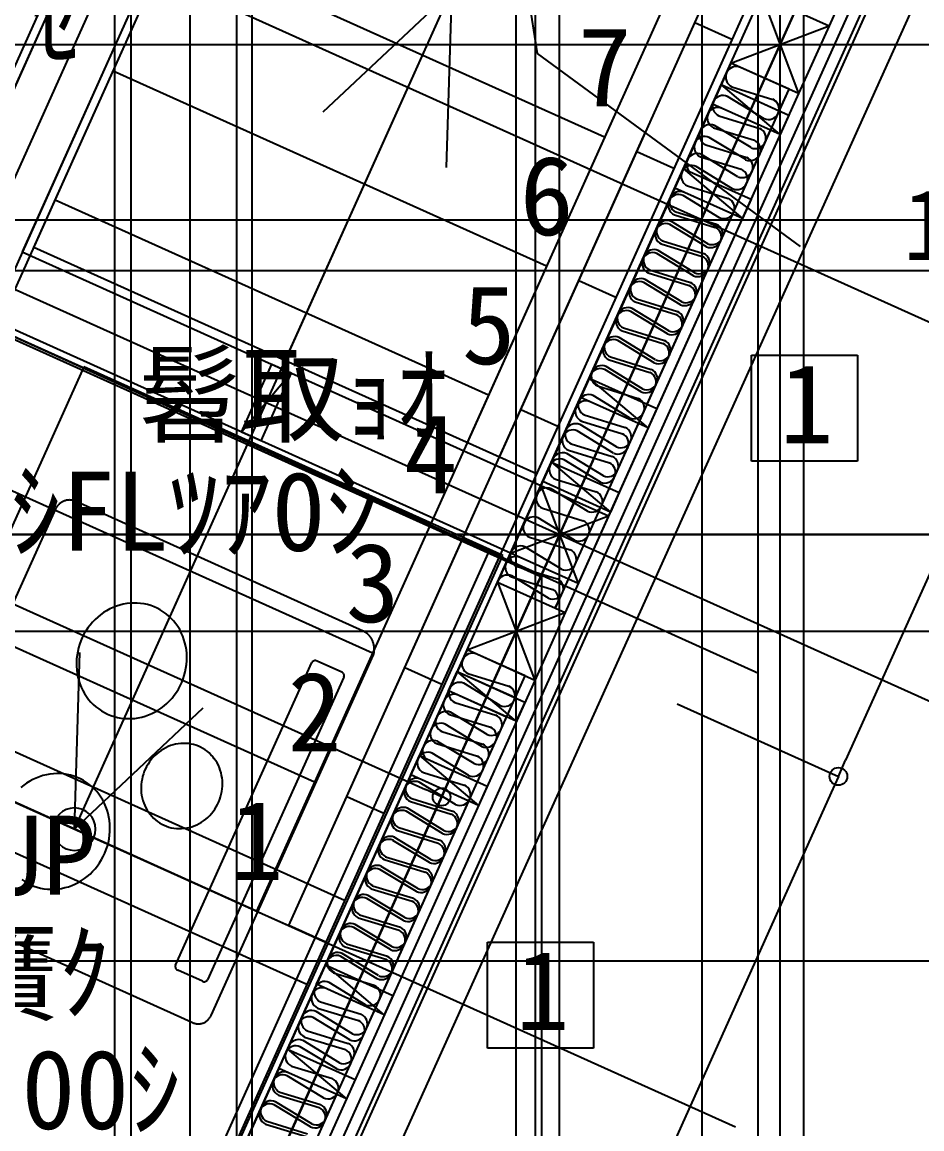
# Model space of a CAD drawing. Header units: metres. Extents: x 10908 to 27249, y 7268 to 22901.
# Drawn here: x 19997 to 21270, y 11873 to 13438 of the extents above; entities that cross this region are included whole.
import ezdxf

# ---------------------------------------------------------------- set-up
doc = ezdxf.new("R2010")
doc.units = ezdxf.units.M

msp = doc.modelspace()

# ---------------------------------------------------------------- linework, layer by layer
at = {"layer": '繝繝ｼ繧ｿ 001_1F'}
for p, q in [((20128.1, 13232), (20128.1, 21590)), ((18710.5, 8165), (23230.6, 18209.7)), ((19025.7, 11083.1), (21884.1, 17435.1)), ((19872.5, 13647.8), (21478, 12925.3)), ((21514.9, 13178.7), (21162, 12394.4)), ((21514.9, 13178.7), (21162, 12394.4)), ((19776.1, 13087.9), (21038.8, 12517.7)), ((19783.3, 12705.8), (20567.6, 12352.9)), ((20731.6, 12656.4), (20731.6, 7735)), ((19400.6, 12598.6), (21006.1, 11876.2)), ((20693, 12570.6), (20590.4, 12342.6)), ((20693, 12570.6), (20693, 12570.6)), ((20923.8, 12474.2), (21151.7, 12371.6)), ((20923.8, 12474.2), (20923.8, 12474.2)), ((20923.8, 12474.2), (20923.8, 12474.2)), ((20923.8, 12474.2), (20923.8, 12474.2)), ((20923.8, 12474.2), (21151.7, 12371.6)), ((20923.8, 12474.2), (20923.8, 12474.2)), ((21151.7, 12371.6), (21162, 12394.4)), ((21151.7, 12371.6), (21162, 12394.4)), ((21151.7, 12371.6), (21141.5, 12348.8)), ((21151.7, 12371.6), (21141.5, 12348.8)), ((21151.7, 12371.6), (21151.7, 12371.6)), ((21151.7, 12371.6), (21151.7, 12371.6)), ((20590.4, 12342.6), (20567.6, 12352.9)), ((21141.5, 12348.8), (20788.6, 11564.6)), ((21141.5, 12348.8), (20788.6, 11564.6)), ((20590.4, 12342.6), (20590.4, 12342.6)), ((26390, 12110.3), (20020, 12110.3))]:
    msp.add_line(p, q, dxfattribs=at)
for centre in [(21151.7, 12371.6), (21151.7, 12371.6), (21151.7, 12371.6), (21151.7, 12371.6), (20590.4, 12342.6)]:
    msp.add_circle(centre, 12.5, dxfattribs=at)
at = {"layer": '繝繝ｼ繧ｿ 001_2F'}
for p, q in [((18841.9, 8457.1), (23230.6, 18209.7)), ((19756.7, 12707.6), (21884.1, 17435.1)), ((21514.9, 13178.7), (21162, 12394.4)), ((19777.3, 13154.6), (21573.3, 12346.4)), ((19841.5, 13054.4), (20730.7, 12654.3)), ((20757.3, 9996.8), (20757.3, 13035.1)), ((26319.4, 12713.6), (11602.5, 12713.6)), ((19783.3, 12705.8), (20567.6, 12352.9)), ((20693, 12570.6), (20590.4, 12342.6)), ((20693, 12570.6), (20693, 12570.6)), ((20923.8, 12474.2), (20923.8, 12474.2)), ((20923.8, 12474.2), (21151.7, 12371.6)), ((20923.8, 12474.2), (20923.8, 12474.2)), ((21151.7, 12371.6), (21162, 12394.4)), ((21151.7, 12371.6), (21141.5, 12348.8)), ((21151.7, 12371.6), (21151.7, 12371.6)), ((20590.4, 12342.6), (20567.6, 12352.9)), ((21141.5, 12348.8), (20788.6, 11564.6)), ((20590.4, 12342.6), (20590.4, 12342.6))]:
    msp.add_line(p, q, dxfattribs=at)
for centre in [(21151.7, 12371.6), (21151.7, 12371.6), (20590.4, 12342.6)]:
    msp.add_circle(centre, 12.5, dxfattribs=at)
at = {"layer": '繝繝ｼ繧ｿ 001_R'}
msp.add_line((22724.7, 17085.6), (19772.5, 10525), dxfattribs=at)
at = {"layer": '繧ｫ繧ｿ繝ｭ繧ｰ驛ｨ蜩(蜴ｨ謌ｿ險ｭ蛯)_2F'}
for p, q in [((20084.4, 12951), (19159.6, 10899.9)), ((20677, 12683.8), (20084.4, 12951)), ((20047.9, 12755.4), (20047.2, 12754.6)), ((20048.7, 12756.1), (20047.9, 12755.4)), ((20049.5, 12756.9), (20048.7, 12756.1)), ((20050.3, 12757.5), (20049.5, 12756.9)), ((20051.1, 12758.2), (20050.3, 12757.5)), ((20052, 12758.8), (20051.1, 12758.2)), ((20052.9, 12759.3), (20052, 12758.8)), ((20053.8, 12759.9), (20052.9, 12759.3)), ((20054.8, 12760.3), (20053.8, 12759.9)), ((20055.7, 12760.8), (20054.8, 12760.3)), ((20056.7, 12761.1), (20055.7, 12760.8)), ((20057.7, 12761.5), (20056.7, 12761.1)), ((20058.7, 12761.8), (20057.7, 12761.5)), ((20059.7, 12762), (20058.7, 12761.8)), ((20060.7, 12762.2), (20059.7, 12762)), ((20061.7, 12762.3), (20060.7, 12762.2)), ((20062.8, 12762.4), (20061.7, 12762.3)), ((20063.8, 12762.5), (20062.8, 12762.4)), ((20064.8, 12762.4), (20063.8, 12762.5)), ((20065.8, 12762.4), (20064.8, 12762.4)), ((20066.8, 12762.3), (20065.8, 12762.4)), ((20067.9, 12762.1), (20066.8, 12762.3)), ((20068.8, 12761.9), (20067.9, 12762.1)), ((20069.8, 12761.7), (20068.8, 12761.9)), ((20070.8, 12761.4), (20069.8, 12761.7)), ((20071.7, 12761), (20070.8, 12761.4)), ((20072.7, 12760.6), (20071.7, 12761)), ((20073.6, 12760.2), (20072.7, 12760.6)), ((20074.5, 12759.7), (20073.6, 12760.2)), ((20479.2, 12577.2), (20074.5, 12759.7)), ((20044, 12750.2), (19813.3, 12238.4)), ((20044.6, 12751.1), (20044, 12750.2)), ((20045.2, 12752), (20044.6, 12751.1)), ((20045.8, 12752.9), (20045.2, 12752)), ((20046.5, 12753.8), (20045.8, 12752.9)), ((20047.2, 12754.6), (20046.5, 12753.8)), ((19734.6, 10640.8), (20658.7, 12692.1)), ((19752.2, 10632.7), (20677, 12683.8)), ((20135.1, 12613.9), (20130.3, 12612.4)), ((20140, 12615.1), (20135.1, 12613.9)), ((20144.9, 12616), (20140, 12615.1)), ((20149.8, 12616.6), (20144.9, 12616)), ((20154.8, 12616.8), (20149.8, 12616.6)), ((20159.7, 12616.7), (20154.8, 12616.8)), ((20164.6, 12616.3), (20159.7, 12616.7)), ((20169.5, 12615.6), (20164.6, 12616.3)), ((20174.3, 12614.5), (20169.5, 12615.6)), ((20179, 12613.1), (20174.3, 12614.5)), ((20107.9, 12600.2), (20103.9, 12596.9)), ((20112.1, 12603.2), (20107.9, 12600.2)), ((20116.4, 12605.9), (20112.1, 12603.2)), ((20120.9, 12608.4), (20116.4, 12605.9)), ((20125.6, 12610.5), (20120.9, 12608.4)), ((20130.3, 12612.4), (20125.6, 12610.5)), ((20183.6, 12611.4), (20179, 12613.1)), ((20188.1, 12609.4), (20183.6, 12611.4)), ((20192.4, 12607.1), (20188.1, 12609.4)), ((20196.5, 12604.5), (20192.4, 12607.1)), ((20200.5, 12601.6), (20196.5, 12604.5)), ((20204.3, 12598.4), (20200.5, 12601.6)), ((20207.9, 12595), (20204.3, 12598.4)), ((20093.1, 12585.7), (20089.9, 12581.5)), ((20096.5, 12589.7), (20093.1, 12585.7)), ((20100.1, 12593.4), (20096.5, 12589.7)), ((20103.9, 12596.9), (20100.1, 12593.4)), ((20211.2, 12591.4), (20207.9, 12595)), ((20214.3, 12587.5), (20211.2, 12591.4)), ((20217.2, 12583.4), (20214.3, 12587.5)), ((20219.8, 12579.2), (20217.2, 12583.4)), ((20082, 12568), (20080, 12563.1)), ((20084.4, 12572.6), (20082, 12568)), ((20087, 12577.2), (20084.4, 12572.6)), ((20089.9, 12581.5), (20087, 12577.2)), ((20222.1, 12574.7), (20219.8, 12579.2)), ((20224.1, 12570.1), (20222.1, 12574.7)), ((20225.9, 12565.3), (20224.1, 12570.1)), ((20480.1, 12576.8), (20479.2, 12577.2)), ((20481, 12576.3), (20480.1, 12576.8)), ((20481.8, 12575.8), (20481, 12576.3)), ((20482.7, 12575.3), (20481.8, 12575.8)), ((20483.5, 12574.7), (20482.7, 12575.3)), ((20484.3, 12574.1), (20483.5, 12574.7)), ((20485.1, 12573.5), (20484.3, 12574.1)), ((20485.9, 12572.8), (20485.1, 12573.5)), ((20486.6, 12572.2), (20485.9, 12572.8)), ((20487.3, 12571.4), (20486.6, 12572.2)), ((20488, 12570.7), (20487.3, 12571.4)), ((20488.7, 12569.9), (20488, 12570.7)), ((20489.3, 12569.1), (20488.7, 12569.9)), ((20489.9, 12568.3), (20489.3, 12569.1)), ((20490.5, 12567.5), (20489.9, 12568.3)), ((20491, 12566.6), (20490.5, 12567.5)), ((20076.7, 12553.2), (20075.5, 12548.1)), ((20078.2, 12558.2), (20076.7, 12553.2)), ((20080, 12563.1), (20078.2, 12558.2)), ((20227.3, 12560.4), (20225.9, 12565.3)), ((20228.4, 12555.5), (20227.3, 12560.4)), ((20229.3, 12550.4), (20228.4, 12555.5)), ((20491.5, 12565.7), (20491, 12566.6)), ((20492, 12564.8), (20491.5, 12565.7)), ((20492.5, 12563.9), (20492, 12564.8)), ((20492.9, 12562.9), (20492.5, 12563.9)), ((20493.3, 12562), (20492.9, 12562.9)), ((20493.6, 12561), (20493.3, 12562)), ((20493.9, 12560), (20493.6, 12561)), ((20494.2, 12559), (20493.9, 12560)), ((20494.5, 12558), (20494.2, 12559)), ((20494.7, 12557), (20494.5, 12558)), ((20494.8, 12555.9), (20494.7, 12557)), ((20495, 12554.9), (20494.8, 12555.9)), ((20495.1, 12553.9), (20495, 12554.9)), ((20495.2, 12552.8), (20495.1, 12553.9)), ((20495.2, 12551.7), (20495.2, 12552.8)), ((20495.2, 12550.7), (20495.2, 12551.7)), ((20074, 12537.8), (20073.7, 12532.6)), ((20074.6, 12543), (20074, 12537.8)), ((20075.5, 12548.1), (20074.6, 12543)), ((20229.8, 12545.3), (20229.3, 12550.4)), ((20230, 12540.1), (20229.8, 12545.3)), ((20229.9, 12534.9), (20230, 12540.1)), ((20264.4, 12033.6), (20494.2, 12543.3)), ((20494.2, 12543.3), (20494.4, 12544.3)), ((20494.4, 12544.3), (20494.6, 12545.4)), ((20494.6, 12545.4), (20494.8, 12546.4)), ((20494.8, 12546.4), (20495, 12547.5)), ((20495, 12547.5), (20495.1, 12548.6)), ((20495.1, 12548.6), (20495.2, 12549.6)), ((20495.2, 12549.6), (20495.2, 12550.7)), ((20073.7, 12532.6), (20073.8, 12527.4)), ((20073.8, 12527.4), (20074.1, 12522.3)), ((20074.1, 12522.3), (20074.8, 12517.2)), ((20213.8, 12104.6), (20406.8, 12532.6)), ((20227.7, 12519.4), (20228.7, 12524.6)), ((20228.7, 12524.6), (20229.5, 12529.7)), ((20229.5, 12529.7), (20229.9, 12534.9)), ((20407.4, 12533.5), (20406.8, 12532.6)), ((20408.2, 12534.2), (20407.4, 12533.5)), ((20409.1, 12534.8), (20408.2, 12534.2)), ((20410.1, 12535.2), (20409.1, 12534.8)), ((20411.1, 12535.4), (20410.1, 12535.2)), ((20412.1, 12535.4), (20411.1, 12535.4)), ((20413.1, 12535.2), (20412.1, 12535.4)), ((20414.1, 12534.8), (20413.1, 12535.2)), ((20449, 12519), (20414.1, 12534.8)), ((20074.8, 12517.2), (20075.8, 12512.1)), ((20075.8, 12512.1), (20077.1, 12507.2)), ((20077.1, 12507.2), (20078.7, 12502.4)), ((20220.5, 12499.8), (20222.8, 12504.5)), ((20222.8, 12504.5), (20224.7, 12509.4)), ((20224.7, 12509.4), (20226.3, 12514.4)), ((20226.3, 12514.4), (20227.7, 12519.4)), ((20452.2, 12512.1), (20259.2, 12084.1)), ((20450, 12518.6), (20449, 12519)), ((20450.8, 12518), (20450, 12518.6)), ((20451.5, 12517.2), (20450.8, 12518)), ((20452, 12516.3), (20451.5, 12517.2)), ((20452.3, 12515.3), (20452, 12516.3)), ((20452.2, 12512.1), (20452.4, 12513.2)), ((20452.5, 12514.3), (20452.3, 12515.3)), ((20452.4, 12513.2), (20452.5, 12514.3)), ((20078.7, 12502.4), (20080.6, 12497.7)), ((20080.6, 12497.7), (20082.8, 12493.1)), ((20082.8, 12493.1), (20085.2, 12488.8)), ((20085.2, 12488.8), (20087.9, 12484.6)), ((20212.2, 12486.4), (20215.3, 12490.7)), ((20215.3, 12490.7), (20218, 12495.2)), ((20218, 12495.2), (20220.5, 12499.8)), ((20087.9, 12484.6), (20090.9, 12480.6)), ((20090.9, 12480.6), (20094.1, 12476.8)), ((20094.1, 12476.8), (20097.6, 12473.3)), ((20097.6, 12473.3), (20101.3, 12470)), ((20197.8, 12471.5), (20201.7, 12474.9)), ((20201.7, 12474.9), (20205.5, 12478.5)), ((20205.5, 12478.5), (20209, 12482.4)), ((20209, 12482.4), (20212.2, 12486.4)), ((20101.3, 12470), (20105.2, 12467)), ((20105.2, 12467), (20109.2, 12464.3)), ((20109.2, 12464.3), (20113.5, 12461.8)), ((20113.5, 12461.8), (20117.9, 12459.6)), ((20117.9, 12459.6), (20122.4, 12457.8)), ((20122.4, 12457.8), (20127, 12456.2)), ((20171, 12456.9), (20175.8, 12458.6)), ((20175.8, 12458.6), (20180.5, 12460.6)), ((20180.5, 12460.6), (20185, 12462.9)), ((20185, 12462.9), (20189.5, 12465.5)), ((20189.5, 12465.5), (20193.7, 12468.3)), ((20193.7, 12468.3), (20197.8, 12471.5)), ((20127, 12456.2), (20131.8, 12455)), ((20131.8, 12455), (20136.6, 12454.1)), ((20136.6, 12454.1), (20141.5, 12453.5)), ((20141.5, 12453.5), (20146.5, 12453.3)), ((20146.5, 12453.3), (20151.4, 12453.3)), ((20151.4, 12453.3), (20156.4, 12453.7)), ((20156.4, 12453.7), (20161.3, 12454.5)), ((20161.3, 12454.5), (20166.2, 12455.5)), ((20166.2, 12455.5), (20171, 12456.9)), ((20200, 12412.1), (20196.7, 12410.3)), ((20203.4, 12413.7), (20200, 12412.1)), ((20206.9, 12415.1), (20203.4, 12413.7)), ((20210.4, 12416.2), (20206.9, 12415.1)), ((20214, 12417.1), (20210.4, 12416.2)), ((20217.6, 12417.7), (20214, 12417.1)), ((20221.3, 12418.2), (20217.6, 12417.7)), ((20224.9, 12418.3), (20221.3, 12418.2)), ((20228.6, 12418.3), (20224.9, 12418.3)), ((20232.2, 12418), (20228.6, 12418.3)), ((20235.8, 12417.4), (20232.2, 12418)), ((20239.3, 12416.6), (20235.8, 12417.4)), ((20242.8, 12415.6), (20239.3, 12416.6)), ((20246.2, 12414.3), (20242.8, 12415.6)), ((20249.5, 12412.8), (20246.2, 12414.3)), ((20252.6, 12411.1), (20249.5, 12412.8)), ((20255.7, 12409.2), (20252.6, 12411.1)), ((20179.5, 12395.4), (20177.2, 12392.3)), ((20182, 12398.3), (20179.5, 12395.4)), ((20184.6, 12401.1), (20182, 12398.3)), ((20187.4, 12403.7), (20184.6, 12401.1)), ((20190.4, 12406.1), (20187.4, 12403.7)), ((20193.5, 12408.3), (20190.4, 12406.1)), ((20196.7, 12410.3), (20193.5, 12408.3)), ((20258.6, 12407.1), (20255.7, 12409.2)), ((20261.4, 12404.8), (20258.6, 12407.1)), ((20264, 12402.3), (20261.4, 12404.8)), ((20266.5, 12399.6), (20264, 12402.3)), ((20268.8, 12396.7), (20266.5, 12399.6)), ((20270.9, 12393.7), (20268.8, 12396.7)), ((20171.3, 12382.3), (20169.8, 12378.8)), ((20173.1, 12385.8), (20171.3, 12382.3)), ((20175, 12389.1), (20173.1, 12385.8)), ((20177.2, 12392.3), (20175, 12389.1)), ((20272.8, 12390.6), (20270.9, 12393.7)), ((20274.5, 12387.3), (20272.8, 12390.6)), ((20276, 12383.9), (20274.5, 12387.3)), ((20277.3, 12380.4), (20276, 12383.9)), ((20278.4, 12376.8), (20277.3, 12380.4)), ((20007.7, 12364.7), (20003.3, 12362)), ((20012.2, 12367.1), (20007.7, 12364.7)), ((20016.8, 12369.3), (20012.2, 12367.1)), ((20021.5, 12371.1), (20016.8, 12369.3)), ((20026.3, 12372.7), (20021.5, 12371.1)), ((20031.2, 12373.9), (20026.3, 12372.7)), ((20036.1, 12374.8), (20031.2, 12373.9)), ((20041.1, 12375.3), (20036.1, 12374.8)), ((20046, 12375.6), (20041.1, 12375.3)), ((20051, 12375.5), (20046, 12375.6)), ((20055.9, 12375.1), (20051, 12375.5)), ((20060.7, 12374.3), (20055.9, 12375.1)), ((20065.5, 12373.2), (20060.7, 12374.3)), ((20070.2, 12371.9), (20065.5, 12373.2)), ((20074.8, 12370.1), (20070.2, 12371.9)), ((20079.3, 12368.1), (20074.8, 12370.1)), ((20083.6, 12365.8), (20079.3, 12368.1)), ((20087.8, 12363.2), (20083.6, 12365.8)), ((20165.8, 12363.9), (20165.4, 12360.1)), ((20166.5, 12367.7), (20165.8, 12363.9)), ((20167.4, 12371.4), (20166.5, 12367.7)), ((20168.5, 12375.1), (20167.4, 12371.4)), ((20169.8, 12378.8), (20168.5, 12375.1)), ((20279.2, 12373.1), (20278.4, 12376.8)), ((20279.8, 12369.4), (20279.2, 12373.1)), ((20280.2, 12365.6), (20279.8, 12369.4)), ((20280.4, 12361.8), (20280.2, 12365.6)), ((19999.1, 12359), (19995.1, 12355.7)), ((20003.3, 12362), (19999.1, 12359)), ((20091.7, 12360.3), (20087.8, 12363.2)), ((20095.5, 12357.2), (20091.7, 12360.3)), ((20099.1, 12353.8), (20095.5, 12357.2)), ((20102.4, 12350.1), (20099.1, 12353.8)), ((20105.5, 12346.3), (20102.4, 12350.1)), ((20165.4, 12360.1), (20165.2, 12356.3)), ((20165.2, 12356.3), (20165.2, 12352.4)), ((20165.2, 12352.4), (20165.5, 12348.6)), ((20165.5, 12348.6), (20166, 12344.9)), ((20278.7, 12346.6), (20279.4, 12350.3)), ((20279.4, 12350.3), (20280, 12354.1)), ((20280, 12354.1), (20280.3, 12358)), ((20280.3, 12358), (20280.4, 12361.8)), ((20108.4, 12342.2), (20105.5, 12346.3)), ((20111, 12337.9), (20108.4, 12342.2)), ((20113.3, 12333.4), (20111, 12337.9)), ((20115.3, 12328.8), (20113.3, 12333.4)), ((20166, 12344.9), (20166.7, 12341.2)), ((20166.7, 12341.2), (20167.7, 12337.5)), ((20167.7, 12337.5), (20168.9, 12334)), ((20168.9, 12334), (20170.3, 12330.5)), ((20273.4, 12332.1), (20275, 12335.6)), ((20275, 12335.6), (20276.4, 12339.2)), ((20276.4, 12339.2), (20277.7, 12342.8)), ((20277.7, 12342.8), (20278.7, 12346.6)), ((20117.1, 12324.1), (20115.3, 12328.8)), ((20118.5, 12319.2), (20117.1, 12324.1)), ((20119.7, 12314.2), (20118.5, 12319.2)), ((20170.3, 12330.5), (20171.9, 12327.2)), ((20171.9, 12327.2), (20173.7, 12324)), ((20173.7, 12324), (20175.7, 12320.9)), ((20175.7, 12320.9), (20177.9, 12318)), ((20177.9, 12318), (20180.3, 12315.2)), ((20262.3, 12316.4), (20264.8, 12319.2)), ((20264.8, 12319.2), (20267.3, 12322.2)), ((20267.3, 12322.2), (20269.5, 12325.4)), ((20269.5, 12325.4), (20271.5, 12328.7)), ((20271.5, 12328.7), (20273.4, 12332.1)), ((20120.5, 12309.1), (20119.7, 12314.2)), ((20121, 12304), (20120.5, 12309.1)), ((20121.2, 12298.8), (20121, 12304)), ((20180.3, 12315.2), (20182.8, 12312.6)), ((20182.8, 12312.6), (20185.5, 12310.2)), ((20185.5, 12310.2), (20188.4, 12307.9)), ((20188.4, 12307.9), (20191.4, 12305.9)), ((20191.4, 12305.9), (20194.5, 12304.1)), ((20194.5, 12304.1), (20197.7, 12302.5)), ((20197.7, 12302.5), (20201.1, 12301.1)), ((20201.1, 12301.1), (20204.5, 12300)), ((20236.9, 12300.5), (20240.4, 12301.7)), ((20240.4, 12301.7), (20243.9, 12303.2)), ((20243.9, 12303.2), (20247.2, 12304.9)), ((20247.2, 12304.9), (20250.5, 12306.8)), ((20250.5, 12306.8), (20253.6, 12308.9)), ((20253.6, 12308.9), (20256.6, 12311.2)), ((20256.6, 12311.2), (20259.5, 12313.7)), ((20259.5, 12313.7), (20262.3, 12316.4)), ((20120, 12283.3), (20120.7, 12288.5)), ((20120.7, 12288.5), (20121.1, 12293.7)), ((20121.1, 12293.7), (20121.2, 12298.8)), ((20204.5, 12300), (20208, 12299.1)), ((20208, 12299.1), (20211.6, 12298.4)), ((20211.6, 12298.4), (20215.2, 12298)), ((20215.2, 12298), (20218.8, 12297.8)), ((20218.8, 12297.8), (20222.4, 12297.9)), ((20222.4, 12297.9), (20226.1, 12298.2)), ((20226.1, 12298.2), (20229.7, 12298.7)), ((20229.7, 12298.7), (20233.3, 12299.5)), ((20233.3, 12299.5), (20236.9, 12300.5)), ((20115.9, 12268.1), (20117.6, 12273.1)), ((20117.6, 12273.1), (20118.9, 12278.2)), ((20118.9, 12278.2), (20120, 12283.3)), ((20106.5, 12249.5), (20109.2, 12253.9)), ((20109.2, 12253.9), (20111.7, 12258.5)), ((20111.7, 12258.5), (20114, 12263.3)), ((20114, 12263.3), (20115.9, 12268.1)), ((20096.7, 12237.2), (20100.2, 12241.1)), ((20100.2, 12241.1), (20103.4, 12245.2)), ((20103.4, 12245.2), (20106.5, 12249.5)), ((19996.4, 12225.8), (20000.5, 12223)), ((20000.5, 12223), (20004.7, 12220.6)), ((20076.3, 12221.6), (20080.7, 12224.2)), ((20080.7, 12224.2), (20085, 12227.1)), ((20085, 12227.1), (20089.1, 12230.2)), ((20089.1, 12230.2), (20093, 12233.6)), ((20093, 12233.6), (20096.7, 12237.2)), ((19826.1, 12209.5), (20236.1, 12024.6)), ((20004.7, 12220.6), (20009.1, 12218.4)), ((20009.1, 12218.4), (20013.6, 12216.5)), ((20013.6, 12216.5), (20018.3, 12215)), ((20018.3, 12215), (20023, 12213.8)), ((20023, 12213.8), (20027.8, 12212.8)), ((20027.8, 12212.8), (20032.7, 12212.3)), ((20032.7, 12212.3), (20037.7, 12212)), ((20037.7, 12212), (20042.6, 12212.1)), ((20042.6, 12212.1), (20047.6, 12212.5)), ((20047.6, 12212.5), (20052.5, 12213.2)), ((20052.5, 12213.2), (20057.4, 12214.3)), ((20057.4, 12214.3), (20062.3, 12215.6)), ((20062.3, 12215.6), (20067, 12217.3)), ((20067, 12217.3), (20071.7, 12219.3)), ((20071.7, 12219.3), (20076.3, 12221.6)), ((20213.8, 12104.6), (20213.6, 12103.5)), ((20213.6, 12103.5), (20213.6, 12102.5)), ((20213.6, 12102.5), (20213.7, 12101.4)), ((20213.7, 12101.4), (20214.1, 12100.4)), ((20214.1, 12100.4), (20214.6, 12099.5)), ((20214.6, 12099.5), (20215.3, 12098.8)), ((20215.3, 12098.8), (20216.1, 12098.2)), ((20216.1, 12098.2), (20217, 12097.7)), ((20252, 12082), (20217, 12097.7)), ((20252, 12082), (20252.9, 12081.5)), ((20256, 12081.5), (20256.9, 12081.9)), ((20256.9, 12081.9), (20257.8, 12082.5)), ((20257.8, 12082.5), (20258.6, 12083.2)), ((20258.6, 12083.2), (20259.2, 12084.1)), ((20252.9, 12081.5), (20253.9, 12081.3)), ((20253.9, 12081.3), (20254.9, 12081.3)), ((20254.9, 12081.3), (20256, 12081.5)), ((20236.1, 12024.6), (20237, 12024.1)), ((20237, 12024.1), (20237.9, 12023.6)), ((20237.9, 12023.6), (20238.8, 12023.2)), ((20238.8, 12023.2), (20239.7, 12022.8)), ((20239.7, 12022.8), (20240.7, 12022.5)), ((20240.7, 12022.5), (20241.7, 12022.2)), ((20241.7, 12022.2), (20242.7, 12022)), ((20242.7, 12022), (20243.7, 12021.8)), ((20243.7, 12021.8), (20244.7, 12021.7)), ((20244.7, 12021.7), (20245.7, 12021.7)), ((20245.7, 12021.7), (20246.8, 12021.7)), ((20246.8, 12021.7), (20247.8, 12021.7)), ((20247.8, 12021.7), (20248.8, 12021.9)), ((20248.8, 12021.9), (20249.8, 12022)), ((20249.8, 12022), (20250.8, 12022.3)), ((20250.8, 12022.3), (20251.9, 12022.6)), ((20251.9, 12022.6), (20252.8, 12022.9)), ((20252.8, 12022.9), (20253.8, 12023.3)), ((20253.8, 12023.3), (20254.8, 12023.8)), ((20254.8, 12023.8), (20255.7, 12024.3)), ((20255.7, 12024.3), (20256.6, 12024.8)), ((20256.6, 12024.8), (20257.5, 12025.4)), ((20257.5, 12025.4), (20258.4, 12026.1)), ((20258.4, 12026.1), (20259.2, 12026.8)), ((20259.2, 12026.8), (20260, 12027.5)), ((20260, 12027.5), (20260.7, 12028.3)), ((20260.7, 12028.3), (20261.4, 12029.1)), ((20261.4, 12029.1), (20262.1, 12029.9)), ((20262.1, 12029.9), (20262.7, 12030.8)), ((20262.7, 12030.8), (20263.3, 12031.7)), ((20263.3, 12031.7), (20263.9, 12032.7)), ((20263.9, 12032.7), (20264.4, 12033.6))]:
    msp.add_line(p, q, dxfattribs=at)
at = {"layer": '蜀螢∽ｻ穂ｸ_1F'}
for p, q in [((21589.2, 14720.7), (20926, 13246.9)), ((20063.1, 13546.7), (19574.1, 12460.2)), ((19715.3, 12457.2), (20187.3, 13506.1)), ((20926, 13246.9), (20898.6, 13186)), ((20898.6, 13186), (20427.5, 12139)), ((20427.5, 12139), (20241.5, 11725.8))]:
    msp.add_line(p, q, dxfattribs=at)
at = {"layer": '蜀螢∽ｻ穂ｸ_2F'}
for p, q in [((20669.9, 14895.2), (19841.5, 13054.4)), ((21493.5, 14508), (20724.7, 12799.6)), ((20013.4, 13119.6), (20454, 14098.7)), ((20724.7, 12799.6), (20013.4, 13119.6)), ((19841.5, 13054.4), (20671.4, 12681)), ((20671.4, 12681), (20084, 11375.7))]:
    msp.add_line(p, q, dxfattribs=at)
at = {"layer": '螟門｣∽ｻ穂ｸ_1F'}
for p, q in [((20365.1, 11670.2), (21712.8, 14665.1)), ((20379.7, 11663.6), (21727.4, 14658.5))]:
    msp.add_line(p, q, dxfattribs=at)
at = {"layer": '螟門｣∽ｻ穂ｸ_2F'}
for p, q in [((20207.6, 11320.1), (21665.5, 14560.1)), ((20222.1, 11313.5), (21680.1, 14553.5))]:
    msp.add_line(p, q, dxfattribs=at)
at = {"layer": '螢_1F'}
for p, q in [((21469, 14167.1), (21138.6, 13433)), ((19733.1, 12783), (20058.6, 13506.4)), ((20154.4, 13463.4), (19828.9, 12739.9)), ((20669.4, 12646.2), (20999.8, 13380.3)), ((20973.7, 13322.4), (20986, 13349.8)), ((20986, 13349.8), (21081.8, 13306.7)), ((21069.5, 13279.3), (20986, 13349.8)), ((21095.5, 13337.3), (20765.2, 12603.2)), ((21069.5, 13279.3), (20973.7, 13322.4)), ((21081.8, 13306.7), (21069.5, 13279.3)), ((20787, 12907.5), (20799.3, 12934.8)), ((20799.3, 12934.8), (20895.1, 12891.8)), ((20882.8, 12864.4), (20799.3, 12934.8)), ((20882.8, 12864.4), (20787, 12907.5)), ((20895.1, 12891.8), (20882.8, 12864.4)), ((20296, 11816.4), (20626.4, 12550.5)), ((20600.3, 12492.6), (20612.6, 12519.9)), ((20612.6, 12519.9), (20708.3, 12476.8)), ((20696, 12449.5), (20612.6, 12519.9)), ((20453.2, 12196.2), (19741.9, 12516.3)), ((20722.1, 12507.4), (20391.8, 11773.3)), ((20696, 12449.5), (20600.3, 12492.6)), ((20708.3, 12476.8), (20696, 12449.5)), ((19702.3, 12391.6), (20399.9, 12077.7)), ((20413.6, 12077.6), (20425.9, 12105)), ((20425.9, 12105), (20521.6, 12061.9)), ((20509.3, 12034.6), (20425.9, 12105)), ((20509.3, 12034.6), (20413.6, 12077.6)), ((20521.6, 12061.9), (20509.3, 12034.6))]:
    msp.add_line(p, q, dxfattribs=at)
at = {"layer": '螢_2F'}
for p, q in [((21469, 14167.1), (21138.6, 13433)), ((19901.1, 13156.5), (20231.5, 13890.6)), ((20327.2, 13847.5), (19996.9, 13113.4)), ((20731, 12783), (20999.8, 13380.3)), ((21095.5, 13337.3), (20826.7, 12739.9)), ((20920.2, 13203.6), (20932.5, 13230.9)), ((20932.5, 13230.9), (21028.3, 13187.8)), ((20932.5, 13230.9), (21016, 13160.5)), ((21016, 13160.5), (20920.2, 13203.6)), ((21028.3, 13187.8), (21016, 13160.5)), ((19996.9, 13113.4), (20731, 12783)), ((20687.9, 12687.3), (19953.8, 13017.6)), ((20307.2, 12858.6), (20350.3, 12954.4)), ((20350.3, 12954.4), (20377.6, 12942.1)), ((20377.6, 12942.1), (20307.2, 12858.6)), ((20377.6, 12942.1), (20334.5, 12846.3)), ((20334.5, 12846.3), (20307.2, 12858.6)), ((20733.5, 12788.6), (20745.8, 12816)), ((20745.8, 12816), (20841.6, 12772.9)), ((20745.8, 12816), (20829.3, 12745.5)), ((20829.3, 12745.5), (20733.5, 12788.6)), ((20841.6, 12772.9), (20829.3, 12745.5)), ((20669.4, 12646.2), (20687.9, 12687.3)), ((20783.7, 12644.2), (20765.2, 12603.2)), ((20296, 11816.4), (20626.4, 12550.5)), ((20722.1, 12507.4), (20391.8, 11773.3)), ((20546.8, 12373.7), (20559.1, 12401.1)), ((20559.1, 12401.1), (20654.9, 12358)), ((20559.1, 12401.1), (20642.5, 12330.6)), ((20642.5, 12330.6), (20546.8, 12373.7)), ((20654.9, 12358), (20642.5, 12330.6)), ((20360.1, 11958.8), (20372.4, 11986.1)), ((20372.4, 11986.1), (20468.1, 11943)), ((20372.4, 11986.1), (20455.8, 11915.7)), ((20455.8, 11915.7), (20360.1, 11958.8)), ((20468.1, 11943), (20455.8, 11915.7))]:
    msp.add_line(p, q, dxfattribs=at)
at = {"layer": '譁ｭ辭ｱ譚_1F'}
for p, q in [((20999.8, 13380.3), (20986, 13349.8)), ((21081.9, 13343.4), (20999.8, 13380.3)), ((20986, 13349.8), (21068.1, 13312.8)), ((21001.2, 13346.8), (21058.9, 13329)), ((21068.1, 13312.8), (21081.9, 13343.4)), ((20973.7, 13322.4), (20799.3, 12934.8)), ((21055.8, 13285.5), (20973.7, 13322.4)), ((20975.1, 13288.9), (21032.9, 13271.1)), ((20881.4, 12897.9), (21055.8, 13285.5)), ((21020.6, 13243.8), (20968.9, 13275.2)), ((20956.6, 13247.9), (21014.4, 13230.1)), ((21002.1, 13202.7), (20950.5, 13234.2)), ((20983.6, 13161.7), (20932, 13193.2)), ((20938.2, 13206.8), (20995.9, 13189)), ((20919.7, 13165.8), (20977.5, 13148)), ((20965.2, 13120.7), (20913.5, 13152.1)), ((20901.2, 13124.8), (20959, 13107)), ((20946.7, 13079.6), (20895.1, 13111.1)), ((20882.8, 13083.7), (20940.5, 13065.9)), ((20928.2, 13038.6), (20876.6, 13070)), ((20864.3, 13042.7), (20922.1, 13024.9)), ((20909.8, 12997.5), (20858.1, 13029)), ((20845.8, 13001.6), (20903.6, 12983.9)), ((20891.3, 12956.5), (20839.7, 12988)), ((20827.4, 12960.6), (20885.1, 12942.8)), ((20872.8, 12915.5), (20821.2, 12946.9)), ((20799.3, 12934.8), (20881.4, 12897.9)), ((20787, 12907.5), (20669.4, 12646.2)), ((20869.1, 12870.6), (20787, 12907.5)), ((20751.5, 12609.3), (20869.1, 12870.6)), ((20788.4, 12874), (20846.2, 12856.2)), ((20833.8, 12828.8), (20782.2, 12860.3)), ((20769.9, 12832.9), (20827.7, 12815.2)), ((20815.4, 12787.8), (20763.7, 12819.3)), ((20751.4, 12791.9), (20809.2, 12774.1)), ((20796.9, 12746.8), (20745.3, 12778.2)), ((20733, 12750.9), (20790.8, 12733.1)), ((20778.5, 12705.7), (20726.8, 12737.2)), ((20714.5, 12709.8), (20772.3, 12692.1)), ((20760, 12664.7), (20708.3, 12696.2)), ((20696, 12668.8), (20753.8, 12651)), ((20669.4, 12646.2), (20751.5, 12609.3)), ((20741.5, 12623.7), (20689.9, 12655.1)), ((20626.4, 12550.5), (20612.6, 12519.9)), ((20708.4, 12513.6), (20626.4, 12550.5)), ((20612.6, 12519.9), (20694.7, 12483)), ((20627.7, 12517), (20685.5, 12499.2)), ((20694.7, 12483), (20708.4, 12513.6)), ((20600.3, 12492.6), (20425.9, 12105)), ((20682.4, 12455.6), (20600.3, 12492.6)), ((20601.7, 12459.1), (20659.4, 12441.3)), ((20508, 12068.1), (20682.4, 12455.6)), ((20647.1, 12413.9), (20595.5, 12445.4)), ((20583.2, 12418), (20641, 12400.2)), ((20628.7, 12372.9), (20577, 12404.3)), ((20564.7, 12377), (20622.5, 12359.2)), ((20610.2, 12331.8), (20558.6, 12363.3)), ((20546.3, 12335.9), (20604, 12318.2)), ((20591.7, 12290.8), (20540.1, 12322.3)), ((20527.8, 12294.9), (20585.6, 12277.1)), ((20573.3, 12249.8), (20521.6, 12281.2)), ((20509.3, 12253.9), (20567.1, 12236.1)), ((20554.8, 12208.7), (20503.2, 12240.2)), ((20490.9, 12212.8), (20548.6, 12195.1)), ((20536.3, 12167.7), (20484.7, 12199.2)), ((20472.4, 12171.8), (20530.2, 12154)), ((20517.9, 12126.7), (20466.2, 12158.1)), ((20453.9, 12130.8), (20511.7, 12113)), ((20499.4, 12085.6), (20447.8, 12117.1)), ((20425.9, 12105), (20508, 12068.1)), ((20413.6, 12077.6), (20296, 11816.4)), ((20495.6, 12040.7), (20413.6, 12077.6)), ((20378.1, 11779.5), (20495.6, 12040.7)), ((20414.9, 12044.1), (20472.7, 12026.3)), ((20460.4, 11999), (20408.8, 12030.5)), ((20442, 11958), (20390.3, 11989.4)), ((20396.5, 12003.1), (20454.3, 11985.3)), ((20378, 11962.1), (20435.8, 11944.3)), ((20423.5, 11916.9), (20371.8, 11948.4)), ((20359.5, 11921), (20417.3, 11903.2)), ((20405, 11875.9), (20353.4, 11907.3)), ((20341.1, 11880), (20398.9, 11862.2))]:
    msp.add_line(p, q, dxfattribs=at)
for centre, start, end in [((21007.3, 13360.5), 65.7723, -114.2277), ((21052.8, 13315.4), -8.8581, 65.7723), ((20981.2, 13302.6), 65.7723, -114.2277), ((20962.8, 13261.5), 65.7723, -114.2277), ((21026.7, 13257.4), -114.2277, 65.7723), ((20944.3, 13220.5), 65.7723, -114.2277), ((21008.3, 13216.4), -114.2277, 65.7723), ((20925.8, 13179.5), 65.7723, -114.2277), ((20989.8, 13175.4), -114.2277, 65.7723), ((20907.4, 13138.4), 65.7723, -114.2277), ((20971.3, 13134.3), -114.2277, 65.7723), ((20888.9, 13097.4), 65.7723, -114.2277), ((20952.9, 13093.3), -114.2277, 65.7723), ((20870.4, 13056.4), 65.7723, -114.2277), ((20934.4, 13052.3), -114.2277, 65.7723), ((20852, 13015.3), 65.7723, -114.2277), ((20915.9, 13011.2), -114.2277, 65.7723), ((20833.5, 12974.3), 65.7723, -114.2277), ((20897.5, 12970.2), -114.2277, 65.7723), ((20815, 12933.3), 65.7723, 175.2435), ((20879, 12929.1), -114.2277, 65.7723), ((20794.5, 12887.7), 65.7723, -114.2277), ((20776.1, 12846.6), 65.7723, -114.2277), ((20840, 12842.5), -114.2277, 65.7723), ((20757.6, 12805.6), 65.7723, -114.2277), ((20821.5, 12801.5), -114.2277, 65.7723), ((20739.1, 12764.5), 65.7723, -114.2277), ((20803.1, 12760.4), -114.2277, 65.7723), ((20720.7, 12723.5), 65.7723, -114.2277), ((20784.6, 12719.4), -114.2277, 65.7723), ((20702.2, 12682.5), 65.7723, -114.2277), ((20766.1, 12678.4), -114.2277, 65.7723), ((20683.7, 12641.4), 65.7723, 161.4181), ((20747.7, 12637.3), -114.2277, 65.7723), ((20633.9, 12530.7), 65.7723, -114.2277), ((20679.4, 12485.5), -8.8581, 65.7723), ((20607.8, 12472.7), 65.7723, -114.2277), ((20589.3, 12431.7), 65.7723, -114.2277), ((20653.3, 12427.6), -114.2277, 65.7723), ((20570.9, 12390.7), 65.7723, -114.2277), ((20634.8, 12386.6), -114.2277, 65.7723), ((20552.4, 12349.6), 65.7723, -114.2277), ((20616.4, 12345.5), -114.2277, 65.7723), ((20533.9, 12308.6), 65.7723, -114.2277), ((20597.9, 12304.5), -114.2277, 65.7723), ((20515.5, 12267.6), 65.7723, -114.2277), ((20579.4, 12263.4), -114.2277, 65.7723), ((20497, 12226.5), 65.7723, -114.2277), ((20561, 12222.4), -114.2277, 65.7723), ((20478.5, 12185.5), 65.7723, -114.2277), ((20542.5, 12181.4), -114.2277, 65.7723), ((20460.1, 12144.4), 65.7723, -114.2277), ((20524, 12140.3), -114.2277, 65.7723), ((20441.6, 12103.4), 65.7723, 175.2435), ((20505.6, 12099.3), -114.2277, 65.7723), ((20421.1, 12057.8), 65.7723, -114.2277), ((20402.6, 12016.8), 65.7723, -114.2277), ((20466.6, 12012.7), -114.2277, 65.7723), ((20384.2, 11975.7), 65.7723, -114.2277), ((20448.1, 11971.6), -114.2277, 65.7723), ((20365.7, 11934.7), 65.7723, -114.2277), ((20429.6, 11930.6), -114.2277, 65.7723), ((20347.2, 11893.7), 65.7723, -114.2277), ((20411.2, 11889.6), -114.2277, 65.7723)]:
    msp.add_arc(centre, 15, start, end, dxfattribs=at)
at = {"layer": '譁ｭ辭ｱ譚_2F'}
for p, q in [((20999.8, 13380.3), (20932.5, 13230.9)), ((21081.9, 13343.4), (20999.8, 13380.3)), ((21001.2, 13346.8), (21058.9, 13329)), ((21014.6, 13194), (21081.9, 13343.4)), ((21046.6, 13301.7), (20995, 13333.2)), ((20982.7, 13305.8), (21040.5, 13288)), ((21028.2, 13260.7), (20976.5, 13292.1)), ((20964.2, 13264.8), (21022, 13247)), ((21009.7, 13219.6), (20958.1, 13251.1)), ((20932.5, 13230.9), (21014.6, 13194)), ((20920.2, 13203.6), (20745.8, 12816)), ((21002.3, 13166.6), (20920.2, 13203.6)), ((20827.9, 12779.1), (21002.3, 13166.6)), ((20921.6, 13170), (20979.4, 13152.3)), ((20967.1, 13124.9), (20915.4, 13156.4)), ((20948.6, 13083.9), (20897, 13115.3)), ((20903.1, 13129), (20960.9, 13111.2)), ((20884.7, 13088), (20942.5, 13070.2)), ((20930.1, 13042.8), (20878.5, 13074.3)), ((20866.2, 13046.9), (20924, 13029.1)), ((20911.7, 13001.8), (20860, 13033.3)), ((20847.7, 13005.9), (20905.5, 12988.1)), ((20893.2, 12960.8), (20841.6, 12992.2)), ((20829.3, 12964.9), (20887.1, 12947.1)), ((20874.7, 12919.7), (20823.1, 12951.2)), ((20810.8, 12923.8), (20868.6, 12906)), ((20856.3, 12878.7), (20804.6, 12910.1)), ((20792.3, 12882.8), (20850.1, 12865)), ((20837.8, 12837.6), (20786.2, 12869.1)), ((20773.9, 12841.7), (20831.7, 12824)), ((20819.3, 12796.6), (20767.7, 12828.1)), ((20745.8, 12816), (20827.9, 12779.1)), ((20687.9, 12687.3), (20669.4, 12646.2)), ((20770, 12650.4), (20687.9, 12687.3)), ((20669.4, 12646.2), (20751.5, 12609.3)), ((20689.3, 12653.8), (20747.1, 12636)), ((20751.5, 12609.3), (20770, 12650.4)), ((20626.4, 12550.5), (20559.1, 12401.1)), ((20708.4, 12513.6), (20626.4, 12550.5)), ((20627.7, 12517), (20685.5, 12499.2)), ((20641.2, 12364.1), (20708.4, 12513.6)), ((20673.2, 12471.8), (20621.6, 12503.3)), ((20609.3, 12475.9), (20667, 12458.2)), ((20654.7, 12430.8), (20603.1, 12462.3)), ((20590.8, 12434.9), (20648.6, 12417.1)), ((20636.3, 12389.8), (20584.6, 12421.2)), ((20559.1, 12401.1), (20641.2, 12364.1)), ((20546.8, 12373.7), (20372.4, 11986.1)), ((20628.9, 12336.8), (20546.8, 12373.7)), ((20454.5, 11949.2), (20628.9, 12336.8)), ((20548.2, 12340.2), (20606, 12322.4)), ((20593.6, 12295), (20542, 12326.5)), ((20575.2, 12254), (20523.5, 12285.5)), ((20529.7, 12299.2), (20587.5, 12281.4)), ((20511.2, 12258.1), (20569, 12240.3)), ((20556.7, 12213), (20505.1, 12244.4)), ((20492.8, 12217.1), (20550.6, 12199.3)), ((20538.2, 12171.9), (20486.6, 12203.4)), ((20474.3, 12176), (20532.1, 12158.3)), ((20519.8, 12130.9), (20468.1, 12162.4)), ((20455.8, 12135), (20513.6, 12117.2)), ((20501.3, 12089.9), (20449.7, 12121.3)), ((20437.4, 12094), (20495.2, 12076.2)), ((20482.8, 12048.8), (20431.2, 12080.3)), ((20418.9, 12052.9), (20476.7, 12035.2)), ((20464.4, 12007.8), (20412.7, 12039.3)), ((20400.4, 12011.9), (20458.2, 11994.1)), ((20445.9, 11966.8), (20394.3, 11998.2)), ((20372.4, 11986.1), (20454.5, 11949.2)), ((20360.1, 11958.8), (20296, 11816.4)), ((20442.2, 11921.8), (20360.1, 11958.8)), ((20361.4, 11925.3), (20419.2, 11907.5)), ((20406.9, 11880.1), (20355.3, 11911.6)), ((20378.1, 11779.5), (20442.2, 11921.8)), ((20343, 11884.2), (20400.8, 11866.4))]:
    msp.add_line(p, q, dxfattribs=at)
for centre, start, end in [((21007.3, 13360.5), 65.7723, -114.2277), ((20988.8, 13319.5), 65.7723, -114.2277), ((21052.8, 13315.4), -114.2277, 65.7723), ((20970.4, 13278.4), 65.7723, -114.2277), ((21034.3, 13274.3), -114.2277, 65.7723), ((20951.9, 13237.4), 65.7723, -136.6179), ((21015.9, 13233.3), -114.2277, 65.7723), ((20927.7, 13183.7), 65.7723, -114.2277), ((20909.3, 13142.7), 65.7723, -114.2277), ((20973.2, 13138.6), -114.2277, 65.7723), ((20890.8, 13101.6), 65.7723, -114.2277), ((20954.8, 13097.5), -114.2277, 65.7723), ((20872.4, 13060.6), 65.7723, -114.2277), ((20936.3, 13056.5), -114.2277, 65.7723), ((20853.9, 13019.6), 65.7723, -114.2277), ((20917.8, 13015.5), -114.2277, 65.7723), ((20835.4, 12978.5), 65.7723, -114.2277), ((20899.4, 12974.4), -114.2277, 65.7723), ((20817, 12937.5), 65.7723, -114.2277), ((20880.9, 12933.4), -114.2277, 65.7723), ((20798.5, 12896.5), 65.7723, -114.2277), ((20862.4, 12892.4), -114.2277, 65.7723), ((20780, 12855.4), 65.7723, -114.2277), ((20844, 12851.3), -114.2277, 65.7723), ((20761.6, 12814.4), 65.7723, 175.2435), ((20825.5, 12810.3), -114.2277, 65.7723), ((20695.4, 12667.5), 65.7723, -114.2277), ((20740.9, 12622.3), -54.2277, 65.7723), ((20633.9, 12530.7), 65.7723, -114.2277), ((20615.4, 12489.6), 65.7723, -114.2277), ((20679.4, 12485.5), -114.2277, 65.7723), ((20596.9, 12448.6), 65.7723, -114.2277), ((20660.9, 12444.5), -114.2277, 65.7723), ((20578.5, 12407.6), 65.7723, -136.6179), ((20642.4, 12403.4), -114.2277, 65.7723), ((20554.3, 12353.9), 65.7723, -114.2277), ((20535.9, 12312.8), 65.7723, -114.2277), ((20599.8, 12308.7), -114.2277, 65.7723), ((20517.4, 12271.8), 65.7723, -114.2277), ((20581.3, 12267.7), -114.2277, 65.7723), ((20498.9, 12230.8), 65.7723, -114.2277), ((20562.9, 12226.7), -114.2277, 65.7723), ((20480.5, 12189.7), 65.7723, -114.2277), ((20544.4, 12185.6), -114.2277, 65.7723), ((20462, 12148.7), 65.7723, -114.2277), ((20525.9, 12144.6), -114.2277, 65.7723), ((20443.5, 12107.7), 65.7723, -114.2277), ((20507.5, 12103.5), -114.2277, 65.7723), ((20425.1, 12066.6), 65.7723, -114.2277), ((20489, 12062.5), -114.2277, 65.7723), ((20406.6, 12025.6), 65.7723, -114.2277), ((20470.5, 12021.5), -114.2277, 65.7723), ((20388.1, 11984.5), 65.7723, 175.2435), ((20452.1, 11980.4), -114.2277, 65.7723), ((20367.6, 11938.9), 65.7723, -114.2277), ((20349.1, 11897.9), 65.7723, -114.2277), ((20413.1, 11893.8), -114.2277, 65.7723)]:
    msp.add_arc(centre, 15, start, end, dxfattribs=at)
at = {"layer": '譟ｱ_1F'}
for p, q in [((20999.8, 13380.3), (21042.9, 13476.1)), ((21042.9, 13476.1), (21138.6, 13433)), ((21042.9, 13476.1), (21095.5, 13337.3)), ((20999.8, 13380.3), (21138.6, 13433)), ((21138.6, 13433), (21095.5, 13337.3)), ((21095.5, 13337.3), (20999.8, 13380.3)), ((20626.4, 12550.5), (20669.4, 12646.2)), ((20669.4, 12646.2), (20765.2, 12603.2)), ((20669.4, 12646.2), (20722.1, 12507.4)), ((20626.4, 12550.5), (20765.2, 12603.2)), ((20765.2, 12603.2), (20722.1, 12507.4)), ((20722.1, 12507.4), (20626.4, 12550.5))]:
    msp.add_line(p, q, dxfattribs=at)
at = {"layer": '譟ｱ_2F'}
for p, q in [((20999.8, 13380.3), (21042.9, 13476.1)), ((21042.9, 13476.1), (21138.6, 13433)), ((21042.9, 13476.1), (21095.5, 13337.3)), ((20999.8, 13380.3), (21138.6, 13433)), ((21138.6, 13433), (21095.5, 13337.3)), ((21095.5, 13337.3), (20999.8, 13380.3)), ((20687.9, 12687.3), (20731, 12783)), ((20731, 12783), (20826.7, 12739.9)), ((20731, 12783), (20783.7, 12644.2)), ((20687.9, 12687.3), (20826.7, 12739.9)), ((20826.7, 12739.9), (20783.7, 12644.2)), ((20783.7, 12644.2), (20687.9, 12687.3)), ((20626.4, 12550.5), (20669.4, 12646.2)), ((20669.4, 12646.2), (20765.2, 12603.2)), ((20669.4, 12646.2), (20722.1, 12507.4)), ((20626.4, 12550.5), (20765.2, 12603.2)), ((20765.2, 12603.2), (20722.1, 12507.4)), ((20722.1, 12507.4), (20626.4, 12550.5))]:
    msp.add_line(p, q, dxfattribs=at)
at = {"layer": '閠仙鴨螢_1F'}
for p, q in [((21527, 14198.6), (21153.6, 13368.7)), ((21527, 14198.6), (21153.6, 13368.7)), ((21153.6, 13368.7), (20780.1, 12538.9)), ((21153.6, 13368.7), (20780.1, 12538.9)), ((21028.6, 12817.2), (21028.6, 12967.2)), ((21028.6, 12967.2), (21178.6, 12967.2)), ((21178.6, 12967.2), (21178.6, 12817.2)), ((21178.6, 12817.2), (21028.6, 12817.2)), ((20780.1, 12538.9), (20406.7, 11709)), ((20780.1, 12538.9), (20406.7, 11709)), ((20655.2, 11987.4), (20655.2, 12137.4)), ((20655.2, 12137.4), (20805.2, 12137.4)), ((20805.2, 12137.4), (20805.2, 11987.4)), ((20805.2, 11987.4), (20655.2, 11987.4))]:
    msp.add_line(p, q, dxfattribs=at)
at = {"layer": '閠仙鴨螢_2F'}
for p, q in [((21527, 14198.6), (21153.6, 13368.7)), ((21527, 14198.6), (21153.6, 13368.7)), ((21153.6, 13368.7), (20780.1, 12538.9)), ((21153.6, 13368.7), (20780.1, 12538.9)), ((21028.6, 12817.2), (21028.6, 12967.2)), ((21028.6, 12967.2), (21178.6, 12967.2)), ((21178.6, 12967.2), (21178.6, 12817.2)), ((21178.6, 12817.2), (21028.6, 12817.2)), ((20780.1, 12538.9), (20406.7, 11709)), ((20780.1, 12538.9), (20406.7, 11709)), ((20655.2, 11987.4), (20655.2, 12137.4)), ((20655.2, 12137.4), (20805.2, 12137.4)), ((20805.2, 12137.4), (20805.2, 11987.4)), ((20805.2, 11987.4), (20655.2, 11987.4))]:
    msp.add_line(p, q, dxfattribs=at)
at = {"layer": '騾壹ｊ闃ｯ_1F'}
for p, q in [((20128.1, 9325), (20128.1, 22205)), ((20151, 9325), (20151, 22205)), ((20234.7, 9325), (20234.7, 22205)), ((20300.9, 10010), (20300.9, 22205)), ((20322.4, 9858.3), (20322.4, 22205)), ((20695.8, 10010), (20695.8, 22205)), ((20723, 10010), (20723, 22205)), ((20757.4, 9858.3), (20757.4, 22205)), ((20959.2, 9325), (20959.2, 22205)), ((21038.1, 9325), (21038.1, 22205)), ((21069.2, 10010), (21069.2, 22205)), ((21102.9, 9325), (21102.9, 22205)), ((18814.3, 10613.2), (21206.1, 15928.4)), ((19544.8, 10019.1), (22036, 15555)), ((13801.7, 13406.7), (24358.1, 13406.7)), ((13801.7, 13158.8), (24358.1, 13158.8)), ((13801.7, 13087), (24358.1, 13087)), ((13801.7, 12713.6), (24358.1, 12713.6)), ((13801.7, 12576.8), (24358.1, 12576.8))]:
    msp.add_line(p, q, dxfattribs=at)
at = {"layer": '騾壹ｊ闃ｯ_2F'}
for p, q in [((20128.1, 9325), (20128.1, 22205)), ((20151, 9325), (20151, 22205)), ((20234.7, 9325), (20234.7, 22205)), ((20300.9, 10010), (20300.9, 22205)), ((20322.4, 9858.3), (20322.4, 22205)), ((20695.8, 10010), (20695.8, 22205)), ((20723, 10010), (20723, 22205)), ((20757.4, 9858.3), (20757.4, 22205)), ((20959.2, 9325), (20959.2, 22205)), ((21038.1, 9325), (21038.1, 22205)), ((21069.2, 10010), (21069.2, 22205)), ((21102.9, 9325), (21102.9, 22205)), ((18814.3, 10613.2), (21206.1, 15928.4)), ((19544.8, 10019.1), (22036, 15555)), ((13801.7, 13406.7), (24358.1, 13406.7)), ((13801.7, 13158.8), (24358.1, 13158.8)), ((13801.7, 13087), (24358.1, 13087)), ((13801.7, 12713.6), (24358.1, 12713.6)), ((13801.7, 12576.8), (24358.1, 12576.8))]:
    msp.add_line(p, q, dxfattribs=at)
at = {"layer": '騾壹ｊ闃ｯ_R'}
for p, q in [((20128.1, 9325), (20128.1, 22205)), ((20151, 9325), (20151, 22205)), ((20234.7, 9325), (20234.7, 22205)), ((20300.9, 10010), (20300.9, 22205)), ((20322.4, 9858.3), (20322.4, 22205)), ((20695.8, 10010), (20695.8, 22205)), ((20723, 10010), (20723, 22205)), ((20757.4, 9858.3), (20757.4, 22205)), ((20959.2, 9325), (20959.2, 22205)), ((21038.1, 9325), (21038.1, 22205)), ((21069.2, 10010), (21069.2, 22205)), ((21102.9, 9325), (21102.9, 22205)), ((18814.3, 10613.2), (21206.1, 15928.4)), ((19544.8, 10019.1), (22036, 15555)), ((13801.7, 13406.7), (24358.1, 13406.7)), ((13801.7, 13158.8), (24358.1, 13158.8)), ((13801.7, 13087), (24358.1, 13087)), ((13801.7, 12713.6), (24358.1, 12713.6)), ((13801.7, 12576.8), (24358.1, 12576.8))]:
    msp.add_line(p, q, dxfattribs=at)
at = {"layer": '驛ｨ螻_1F'}
msp.add_line((19069.8, 8614.6), (24901.7, 21530), dxfattribs=at)
at = {"layer": '驛ｨ螻_2F'}
msp.add_line((19069.8, 8614.6), (24901.7, 21530), dxfattribs=at)
at = {"layer": '髫取ｮｵ_雕雁\uf8f0ｴ_1F'}
for p, q in [((20821, 13275.4), (20207.7, 13551.3)), ((20709.2, 13498.7), (20725.4, 13393.8)), ((20070.9, 12297), (20604.4, 13482.5)), ((20604.4, 13482.5), (20422.3, 13311.1)), ((20604.4, 13482.5), (20596.8, 13232.6)), ((20725.4, 13393.8), (21097.7, 13121.1)), ((20738.9, 13093), (20125.6, 13369)), ((20837.4, 13311.8), (20328.5, 12181.1)), ((20374.1, 12160.6), (20878.6, 13281.6)), ((20919, 13231.3), (20866.6, 13254.9)), ((20656.8, 12910.6), (20043.5, 13186.6)), ((20836.9, 13048.9), (20784.5, 13072.5)), ((20574.7, 12728.2), (19961.5, 13004.2)), ((20754.8, 12866.5), (20702.4, 12890.1)), ((20492.7, 12545.8), (19879.4, 12821.8)), ((20672.8, 12684.1), (20620.3, 12707.7)), ((20410.6, 12363.5), (19797.3, 12639.4)), ((20590.7, 12501.7), (20538.3, 12525.3)), ((20328.5, 12181.1), (19715.3, 12457)), ((20508.6, 12319.3), (20456.2, 12342.9)), ((20328.5, 12181.1), (20374.1, 12160.6)), ((20426.6, 12137), (20374.1, 12160.6))]:
    msp.add_line(p, q, dxfattribs=at)
for start, end in [(0, 180), (180, 0)]:
    msp.add_arc((20070.9, 12297), 30, start, end, dxfattribs=at)
at = {"layer": '髫取ｮｵ_雕雁\uf8f0ｴ_2F'}
for p, q in [((20369.1, 12959.6), (21137.9, 14668)), ((21395.5, 14552.1), (20626.7, 12843.7)), ((20672.3, 12823.2), (21441.1, 14531.5)), ((20821, 13275.4), (20207.7, 13551.3)), ((21001.1, 13413.6), (20948.6, 13437.2)), ((20738.9, 13093), (20125.6, 13369)), ((20919, 13231.3), (20866.6, 13254.9)), ((20656.8, 12910.6), (20043.5, 13186.6)), ((20836.9, 13048.9), (20784.5, 13072.5)), ((20754.8, 12866.5), (20702.4, 12890.1)), ((20070.9, 12297), (20315.7, 12841.1)), ((20492.7, 12545.8), (19868, 12826.9)), ((20573.3, 12725.1), (20328.5, 12181.1)), ((20374.1, 12160.6), (20618.9, 12704.6)), ((20410.6, 12363.5), (19785.9, 12644.6)), ((20070.9, 12297), (20078.4, 12546.9)), ((20590.7, 12501.7), (20538.3, 12525.3)), ((20328.5, 12181.1), (19703.9, 12462.2)), ((20070.9, 12297), (20252.9, 12468.4)), ((20508.6, 12319.3), (20456.2, 12342.9)), ((20328.5, 12181.1), (20374.1, 12160.6)), ((20426.6, 12137), (20374.1, 12160.6))]:
    msp.add_line(p, q, dxfattribs=at)

# ---------------------------------------------------------------- texts
at = {"layer": '繝繝ｼ繧ｿ 001_2F'}
for s, height, p in [('ｾ\x80ｾ橸ｽｳｾ晢ｾ暦ｽｲｾ', 112, (18903.4, 13386.1)), ('ｽｶｽｯｾ鯉ｾ滂ｾ趣ｾ橸ｽｰｾｾ', 80, (18581.3, 11968.3))]:
    msp.add_text(s, height=height, dxfattribs=at).set_placement(p)
at = {"layer": '閠仙鴨螢_1F'}
for p in [(21068.6, 12842.7), (20695.2, 12012.9)]:
    msp.add_text('1', height=112, dxfattribs=at).set_placement(p)
at = {"layer": '閠仙鴨螢_2F'}
for p in [(21068.6, 12842.7), (20695.2, 12012.9)]:
    msp.add_text('1', height=112, dxfattribs=at).set_placement(p)
at = {"layer": '驛ｨ螻_1F'}
for s, p in [('髫取ｮｵ', (20161.3, 12855.6)), ('ｼFLﾂｱ0ｼ', (19979.2, 12690.6)), ('蟒贋ｸ', (19757.3, 12038.1)), ('ｼCH 2,500ｼ', (19466, 11873.1))]:
    msp.add_text(s, height=112, dxfattribs=at).set_placement(p)
at = {"layer": '驛ｨ螻_2F'}
msp.add_text('14,171', height=100, dxfattribs=at).set_placement((21243.4, 13101.7))
at = {"layer": '髫取ｮｵ_雕雁\uf8f0ｴ_1F'}
for s, p in [('6', (20701, 13136.9)), ('5', (20618.9, 12954.5)), ('4', (20536.8, 12772.1)), ('3', (20454.7, 12589.7)), ('2', (20372.7, 12407.3)), ('1', (20290.6, 12225)), ('UP', (19949.3, 12204.2))]:
    msp.add_text(s, height=112, dxfattribs=at).set_placement(p)
at = {"layer": '髫取ｮｵ_雕雁\uf8f0ｴ_2F'}
for s, p in [('7', (20783, 13319.3)), ('6', (20701, 13136.9)), ('5', (20618.9, 12954.5)), ('4', (20536.8, 12772.1)), ('3', (20454.7, 12589.7)), ('2', (20372.7, 12407.3)), ('1', (20290.6, 12225))]:
    msp.add_text(s, height=112, dxfattribs=at).set_placement(p)

doc.saveas('drawing.dxf')
